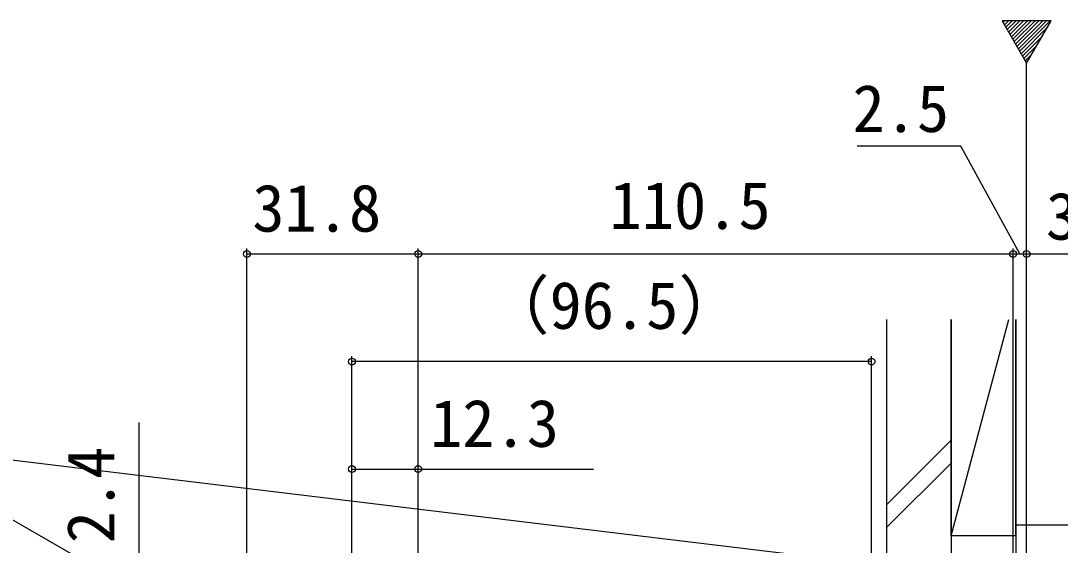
# Model space of a CAD drawing. Units: millimetres, scale not verified. Extents: x -525 to 525, y -783 to 779.
# Drawn here: x -220.2 to -27.1, y 469 to 566.4 of the extents above; entities that cross this region are included whole.
import ezdxf
from ezdxf.enums import TextEntityAlignment as Align

# ---------------------------------------------------------------- set-up
doc = ezdxf.new("R2010")
doc.units = ezdxf.units.MM
doc.header["$LTSCALE"] = 4
for name, color, linetype in [('0-3_YKK_12', 2, 'Continuous'), ('0-5_YKK_D', 6, 'Continuous'), ('0-7_YSS_K', 3, 'Continuous'), ('0-8_YSS_KE', 3, 'Continuous')]:
    doc.layers.add(name, color=color, linetype=linetype)
doc.styles.add('ＭＳ ゴシック', font='')
doc.styles.get('ＭＳ ゴシック').set_extended_font_data('MS Gothic')

msp = doc.modelspace()

# ---------------------------------------------------------------- linework, layer by layer
at = {"layer": '0-3_YKK_12'}
for p, q in [((-37.713, 566.134), (-37.417, 566.431)), ((-37.455, 565.686), (-36.71, 566.431)), ((-37.196, 565.238), (-36.003, 566.431)), ((-36.937, 564.79), (-35.295, 566.431)), ((-36.678, 564.341), (-34.588, 566.431)), ((-36.419, 563.893), (-33.881, 566.431)), ((-36.16, 563.445), (-33.174, 566.431)), ((-35.902, 562.996), (-32.467, 566.431)), ((-35.643, 562.548), (-31.76, 566.431)), ((-35.384, 562.1), (-31.053, 566.431)), ((-35.125, 561.652), (-30.346, 566.431)), ((-34.866, 561.203), (-29.639, 566.431)), ((-34.608, 560.755), (-28.932, 566.431)), ((-34.349, 560.307), (-29.566, 565.09)), ((-34.09, 559.858), (-30.532, 563.417)), ((-33.831, 559.41), (-31.498, 561.744)), ((-33.572, 558.962), (-32.463, 560.071)), ((-33.338, -128.582), (-33.338, 558.556))]:
    msp.add_line(p, q, dxfattribs=at)
msp.add_lwpolyline([(-37.885, 566.431), (-33.338, 558.556), (-28.791, 566.431)], close=True, dxfattribs=at)
at = {"layer": '0-5_YKK_D'}
for p, q in [((-178.161, 459.169), (-178.161, 524.095)), ((-146.338, 388.393), (-146.338, 524.095)), ((-146.338, 388.393), (-146.338, 524.095)), ((-35.838, 388.193), (-35.838, 524.095)), ((-35.838, 388.193), (-35.838, 524.095)), ((-33.338, 511.962), (-33.338, 524.095)), ((-33.338, 512.962), (-33.338, 524.095)), ((-178.161, 523.095), (-146.338, 523.095)), ((-146.338, 523.095), (-35.838, 523.095)), ((-35.838, 523.095), (-33.338, 523.095)), ((-33.338, 523.095), (3.362, 523.095)), ((-158.638, 461.193), (-158.638, 504.095)), ((-62.138, 461.693), (-62.138, 504.095)), ((-62.138, 503.095), (-158.638, 503.095)), ((-198.161, 463.095), (-198.161, 491.763)), ((-158.638, 461.193), (-158.638, 484.095)), ((-146.338, 382.593), (-146.338, 484.095))]:
    msp.add_line(p, q, dxfattribs=at)
for points in [[(-34.588, 523.095), (-45.559, 543.109), (-64.786, 543.109)], [(-83.305, 393.735), (-85.514, 395.01), (-246.045, 487.693), (-333.64, 487.693)], [(-63.6, 465.595), (-66.132, 465.901), (-246.045, 487.693)], [(-158.638, 483.095), (-146.338, 483.095), (-113.788, 483.095)]]:
    msp.add_lwpolyline(points, dxfattribs=at)
for centre in [(-178.161, 523.095), (-146.338, 523.095), (-146.338, 523.095), (-35.838, 523.095), (-35.838, 523.095), (-33.338, 523.095), (-33.338, 523.095), (-158.638, 503.095), (-62.138, 503.095), (-158.638, 483.095), (-146.338, 483.095)]:
    msp.add_circle(centre, 0.637, dxfattribs=at)
at = {"layer": '0-7_YSS_K'}
for p, q in [((-47.338, 510.904), (-47.338, 470.693)), ((-47.338, 470.693), (-36.615, 510.904)), ((-35.338, 470.693), (-35.338, 510.904)), ((-35.338, 510.904), (-35.338, 470.693)), ((-47.338, 488.478), (-59.338, 476.478)), ((-59.338, 472.235), (-47.338, 484.235))]:
    msp.add_line(p, q, dxfattribs=at)
msp.add_lwpolyline([(-35.338, 470.693), (-47.338, 470.693), (-47.338, 510.904)], dxfattribs=at)
at = {"layer": '0-8_YSS_KE'}
for p, q in [((-59.338, 510.904), (-59.338, 457.693)), ((-47.338, 510.904), (-47.338, 457.695))]:
    msp.add_line(p, q, dxfattribs=at)
msp.add_lwpolyline([(-35.338, 427.693), (69.662, 427.693), (69.662, 472.693), (-35.338, 472.693)], close=True, dxfattribs=at)

# ---------------------------------------------------------------- texts
at = {"layer": '0-5_YKK_D', "style": 'ＭＳ ゴシック'}
for s, p in [('2.5', (-65.672, 543.109)), ('31.8', (-177.147, 524.595)), ('110.5', (-110.792, 525.095)), ('36.7', (-29.749, 523.095)), ('（96.5）', (-133.945, 506.527)), ('12.3', (-144.129, 484.595))]:
    msp.add_text(s, height=8.798, dxfattribs=at).set_placement(p, align=Align.BOTTOM_LEFT)
msp.add_text('2.4', height=8.798, rotation=90, dxfattribs=at).set_placement((-200.161, 469.308), align=Align.BOTTOM_LEFT)

doc.saveas('drawing.dxf')
